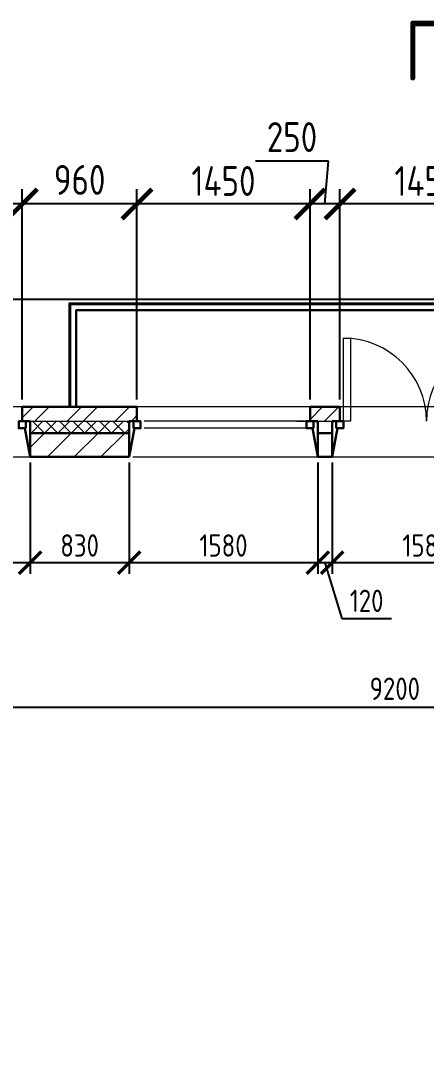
# Model space of a CAD drawing. Header units: millimetres. Extents: x -56498 to 234605, y -296269 to -29969.
# Drawn here: x 119647 to 123047, y -39325 to -30728 of the extents above; entities that cross this region are included whole.
import ezdxf
from ezdxf.enums import TextEntityAlignment as Align

# ---------------------------------------------------------------- set-up
doc = ezdxf.new("R2010")
doc.units = ezdxf.units.MM
doc.header["$LTSCALE"] = 100
doc.header["$PDMODE"] = 35
for name, color, linetype, lineweight in [('0.3', 7, 'Continuous', 30), ('Примітки 0.09', 200, 'Continuous', 9), ('Розміри 0.09', 5, 'Continuous', 9), ('Тонкі 0.18', 142, 'Continuous', 18), ('Штрихування 0.09', 253, 'Continuous', 9)]:
    doc.layers.add(name, color=color, linetype=linetype, lineweight=lineweight)
doc.styles.add('GOST 2.304', font='CS_Gost2304.shx')
doc.styles.add('SPDS', font='SPDS.shx', dxfattribs={"width": 0.9})
doc.dimstyles.new('SPDS', dxfattribs={"dimscale": 100, "dimtxt": 2.5, "dimasz": 2.5, "dimexe": 1.25, "dimexo": 0.625, "dimtad": 1, "dimrnd": 0.001, "dimtxsty": 'GOST 2.304', "dimblk": 'ARCHTICK', "dimcen": 2.5, "dimdle": 2, "dimadec": 0, "dimazin": 2, "dimtfac": 0.75, "dimtmove": 1, "dimatfit": 3, "dimfxl": 0, "dimtolj": 1, "dimarcsym": 0})
pattern_1 = [(45, (42000, 89124.92), (-202.05576, 202.05576), []), (45, (42134.7, 89124.92), (-202.05576, 202.05576), [])]

# ---------------------------------------------------------------- blocks, each defined once
blk = doc.blocks.new('_ArchTick')
at = {"color": 0, "linetype": 'ByBlock', "const_width": 0.15}
blk.add_lwpolyline([(-0.5, -0.5), (0.5, 0.5)], dxfattribs=at)
blk = doc.blocks.new('*D1067')
at = {"layer": 'Defpoints', "color": 0, "transparency": 16777216}
for p in [(118212.3, -32265.4), (118212.3, -33965.4), (119662.3, -33965.4)]:
    blk.add_point(p, dxfattribs=at)
at = {"layer": 'Розміри 0.09', "color": 0, "lineweight": -2, "transparency": 16777216}
for p, q in [((118212.3, -33902.9), (118212.3, -32140.4)), ((119662.3, -33902.9), (119662.3, -32140.4)), ((119862.3, -32265.4), (118012.3, -32265.4))]:
    blk.add_line(p, q, dxfattribs=at)
at = {"layer": 'Розміри 0.09', "color": 0, "lineweight": -2, "transparency": 16777216, "xscale": 250, "yscale": 250, "zscale": 250, "rotation": 180}
blk.add_blockref('_ArchTick', (118212.3, -32265.4), dxfattribs=at)
at = {"layer": 'Розміри 0.09', "color": 0, "lineweight": -2, "transparency": 16777216, "xscale": 250, "yscale": 250, "zscale": 250}
blk.add_blockref('_ArchTick', (119662.3, -32265.4), dxfattribs=at)
at = {"layer": 'Розміри 0.09', "color": 0, "transparency": 16777216, "insert": (118937.3, -32072.8), "char_height": 250, "attachment_point": 5, "style": 'GOST 2.304'}
blk.add_mtext('\\A1;1450', dxfattribs=at)
blk = doc.blocks.new('*D1069')
at = {"layer": 'Defpoints', "color": 0, "transparency": 16777216}
for p in [(120622.3, -32265.4), (120622.3, -33965.4), (122072.3, -33965.4)]:
    blk.add_point(p, dxfattribs=at)
at = {"layer": 'Розміри 0.09', "color": 0, "lineweight": -2, "transparency": 16777216}
for p, q in [((120622.3, -33902.9), (120622.3, -32140.4)), ((122072.3, -33902.9), (122072.3, -32140.4)), ((122272.3, -32265.4), (120422.3, -32265.4))]:
    blk.add_line(p, q, dxfattribs=at)
at = {"layer": 'Розміри 0.09', "color": 0, "lineweight": -2, "transparency": 16777216, "xscale": 250, "yscale": 250, "zscale": 250, "rotation": 180}
blk.add_blockref('_ArchTick', (120622.3, -32265.4), dxfattribs=at)
at = {"layer": 'Розміри 0.09', "color": 0, "lineweight": -2, "transparency": 16777216, "xscale": 250, "yscale": 250, "zscale": 250}
blk.add_blockref('_ArchTick', (122072.3, -32265.4), dxfattribs=at)
at = {"layer": 'Розміри 0.09', "color": 0, "transparency": 16777216, "insert": (121347.3, -32072.8), "char_height": 250, "attachment_point": 5, "style": 'GOST 2.304'}
blk.add_mtext('\\A1;1450', dxfattribs=at)
blk = doc.blocks.new('*D1070')
at = {"layer": 'Defpoints', "color": 0, "transparency": 16777216}
for p in [(122322.3, -32265.4), (122322.3, -33965.4), (123772.3, -33965.4)]:
    blk.add_point(p, dxfattribs=at)
at = {"layer": 'Розміри 0.09', "color": 0, "lineweight": -2, "transparency": 16777216}
for p, q in [((122322.3, -33902.9), (122322.3, -32140.4)), ((123772.3, -33902.9), (123772.3, -32140.4)), ((123972.3, -32265.4), (122122.3, -32265.4))]:
    blk.add_line(p, q, dxfattribs=at)
at = {"layer": 'Розміри 0.09', "color": 0, "lineweight": -2, "transparency": 16777216, "xscale": 250, "yscale": 250, "zscale": 250, "rotation": 180}
blk.add_blockref('_ArchTick', (122322.3, -32265.4), dxfattribs=at)
at = {"layer": 'Розміри 0.09', "color": 0, "lineweight": -2, "transparency": 16777216, "xscale": 250, "yscale": 250, "zscale": 250}
blk.add_blockref('_ArchTick', (123772.3, -32265.4), dxfattribs=at)
at = {"layer": 'Розміри 0.09', "color": 0, "transparency": 16777216, "insert": (123047.3, -32072.8), "char_height": 250, "attachment_point": 5, "style": 'GOST 2.304'}
blk.add_mtext('\\A1;1450', dxfattribs=at)
blk = doc.blocks.new('*D1073')
at = {"layer": 'Defpoints', "color": 0, "transparency": 16777216}
for p in [(119662.3, -32265.4), (119662.3, -33965.4), (120622.3, -33965.4)]:
    blk.add_point(p, dxfattribs=at)
at = {"layer": 'Розміри 0.09', "color": 0, "lineweight": -2, "transparency": 16777216}
for p, q in [((119662.3, -33902.9), (119662.3, -32140.4)), ((120622.3, -33902.9), (120622.3, -32140.4)), ((120822.3, -32265.4), (119462.3, -32265.4))]:
    blk.add_line(p, q, dxfattribs=at)
at = {"layer": 'Розміри 0.09', "color": 0, "lineweight": -2, "transparency": 16777216, "xscale": 250, "yscale": 250, "zscale": 250, "rotation": 180}
blk.add_blockref('_ArchTick', (119662.3, -32265.4), dxfattribs=at)
at = {"layer": 'Розміри 0.09', "color": 0, "lineweight": -2, "transparency": 16777216, "xscale": 250, "yscale": 250, "zscale": 250}
blk.add_blockref('_ArchTick', (120622.3, -32265.4), dxfattribs=at)
at = {"layer": 'Розміри 0.09', "color": 0, "transparency": 16777216, "insert": (120142.3, -32063.5), "char_height": 250, "attachment_point": 5, "style": 'GOST 2.304'}
blk.add_mtext('\\A1;960', dxfattribs=at)
blk = doc.blocks.new('*D1076')
at = {"layer": 'Defpoints', "color": 0, "transparency": 16777216}
for p in [(115223.3, -33065.4), (124162.3, -33065.4), (116662.3, -33965.4)]:
    blk.add_point(p, dxfattribs=at)
at = {"layer": 'Розміри 0.09', "color": 0, "lineweight": -2, "transparency": 16777216}
for p, q in [((115223.3, -34165.4), (115223.3, -32865.4)), ((124099.8, -33065.4), (115098.3, -33065.4)), ((116599.8, -33965.4), (115098.3, -33965.4))]:
    blk.add_line(p, q, dxfattribs=at)
at = {"layer": 'Розміри 0.09', "color": 0, "lineweight": -2, "transparency": 16777216, "xscale": 250, "yscale": 250, "zscale": 250}
for p, rotation in [((115223.3, -33065.4), 90), ((115223.3, -33965.4), 270)]:
    blk.add_blockref('_ArchTick', p, dxfattribs=dict(at, rotation=rotation))
at = {"layer": 'Розміри 0.09', "color": 0, "transparency": 16777216, "insert": (115028.6, -33515.4), "char_height": 250, "attachment_point": 5, "rotation": 90, "style": 'GOST 2.304'}
blk.add_mtext('\\A1;900', dxfattribs=at)
blk = doc.blocks.new('*D1022')
at = {"layer": 'Defpoints', "color": 0, "transparency": 16777216}
for p in [(122072.3, -32265.4), (122072.3, -33965.4), (122322.3, -33965.4)]:
    blk.add_point(p, dxfattribs=at)
at = {"layer": 'Розміри 0.09', "color": 0, "lineweight": -2, "transparency": 16777216}
for p, q in [((122227.5, -31906.8), (121615, -31906.8)), ((122197.3, -32265.4), (122227.5, -31906.8)), ((122072.3, -33902.9), (122072.3, -32140.4)), ((122322.3, -33902.9), (122322.3, -32140.4)), ((122522.3, -32265.4), (121872.3, -32265.4))]:
    blk.add_line(p, q, dxfattribs=at)
at = {"layer": 'Розміри 0.09', "color": 0, "lineweight": -2, "transparency": 16777216, "xscale": 250, "yscale": 250, "zscale": 250, "rotation": 180}
blk.add_blockref('_ArchTick', (122072.3, -32265.4), dxfattribs=at)
at = {"layer": 'Розміри 0.09', "color": 0, "lineweight": -2, "transparency": 16777216, "xscale": 250, "yscale": 250, "zscale": 250}
blk.add_blockref('_ArchTick', (122322.3, -32265.4), dxfattribs=at)
at = {"layer": 'Розміри 0.09', "color": 0, "transparency": 16777216, "insert": (121921.3, -31704.5), "char_height": 250, "attachment_point": 5, "style": 'GOST 2.304'}
blk.add_mtext('\\A1;250', dxfattribs=at)
blk = doc.blocks.new('*D1252')
at = {"layer": 'Defpoints', "color": 0, "transparency": 16777216}
for p in [(122257.3, -34385.4), (123837.3, -34385.4), (122257.3, -35271.6)]:
    blk.add_point(p, dxfattribs=at)
at = {"layer": 'Розміри 0.09', "color": 0, "lineweight": -2, "transparency": 16777216}
for p, q in [((122257.3, -34432.3), (122257.3, -35365.4)), ((123837.3, -34432.3), (123837.3, -35365.4)), ((123987.3, -35271.6), (122107.3, -35271.6))]:
    blk.add_line(p, q, dxfattribs=at)
at = {"layer": 'Розміри 0.09', "color": 0, "lineweight": -2, "transparency": 16777216, "xscale": 187.5, "yscale": 187.5, "zscale": 187.5, "rotation": 180}
blk.add_blockref('_ArchTick', (122257.3, -35271.6), dxfattribs=at)
at = {"layer": 'Розміри 0.09', "color": 0, "lineweight": -2, "transparency": 16777216, "xscale": 187.5, "yscale": 187.5, "zscale": 187.5}
blk.add_blockref('_ArchTick', (123837.3, -35271.6), dxfattribs=at)
at = {"layer": 'Розміри 0.09', "color": 0, "transparency": 16777216, "insert": (123047.3, -35127.1), "char_height": 187.5, "attachment_point": 5, "style": 'GOST 2.304'}
blk.add_mtext('\\A1;1580', dxfattribs=at)
blk = doc.blocks.new('*D1261')
at = {"layer": 'Defpoints', "color": 0, "transparency": 16777216}
for p in [(122137.3, -34385.4), (122257.3, -34385.4), (122137.3, -35271.6)]:
    blk.add_point(p, dxfattribs=at)
at = {"layer": 'Розміри 0.09', "color": 0, "lineweight": -2, "transparency": 16777216}
for p, q in [((122137.3, -34432.3), (122137.3, -35365.4)), ((122257.3, -34432.3), (122257.3, -35365.4)), ((122407.3, -35271.6), (121987.3, -35271.6)), ((122197.3, -35271.6), (122337.4, -35738.7)), ((122337.4, -35738.7), (122754.6, -35738.7))]:
    blk.add_line(p, q, dxfattribs=at)
at = {"layer": 'Розміри 0.09', "color": 0, "lineweight": -2, "transparency": 16777216, "xscale": 187.5, "yscale": 187.5, "zscale": 187.5, "rotation": 180}
blk.add_blockref('_ArchTick', (122137.3, -35271.6), dxfattribs=at)
at = {"layer": 'Розміри 0.09', "color": 0, "lineweight": -2, "transparency": 16777216, "xscale": 187.5, "yscale": 187.5, "zscale": 187.5}
blk.add_blockref('_ArchTick', (122257.3, -35271.6), dxfattribs=at)
at = {"layer": 'Розміри 0.09', "color": 0, "transparency": 16777216, "insert": (122546, -35590.8), "char_height": 187.5, "attachment_point": 5, "style": 'GOST 2.304'}
blk.add_mtext('\\A1;120', dxfattribs=at)
blk = doc.blocks.new('*D1260')
at = {"layer": 'Defpoints', "color": 0, "transparency": 16777216}
for p in [(120557.3, -34385.4), (122137.3, -34385.4), (120557.3, -35271.6)]:
    blk.add_point(p, dxfattribs=at)
at = {"layer": 'Розміри 0.09', "color": 0, "lineweight": -2, "transparency": 16777216}
for p, q in [((120557.3, -34432.3), (120557.3, -35365.4)), ((122137.3, -34432.3), (122137.3, -35365.4)), ((122287.3, -35271.6), (120407.3, -35271.6))]:
    blk.add_line(p, q, dxfattribs=at)
at = {"layer": 'Розміри 0.09', "color": 0, "lineweight": -2, "transparency": 16777216, "xscale": 187.5, "yscale": 187.5, "zscale": 187.5, "rotation": 180}
blk.add_blockref('_ArchTick', (120557.3, -35271.6), dxfattribs=at)
at = {"layer": 'Розміри 0.09', "color": 0, "lineweight": -2, "transparency": 16777216, "xscale": 187.5, "yscale": 187.5, "zscale": 187.5}
blk.add_blockref('_ArchTick', (122137.3, -35271.6), dxfattribs=at)
at = {"layer": 'Розміри 0.09', "color": 0, "transparency": 16777216, "insert": (121347.3, -35127.1), "char_height": 187.5, "attachment_point": 5, "style": 'GOST 2.304'}
blk.add_mtext('\\A1;1580', dxfattribs=at)
blk = doc.blocks.new('*D1246')
at = {"layer": 'Defpoints', "color": 0, "transparency": 16777216}
for p in [(119727.3, -34385.4), (120557.3, -34385.4), (119727.3, -35271.6)]:
    blk.add_point(p, dxfattribs=at)
at = {"layer": 'Розміри 0.09', "color": 0, "lineweight": -2, "transparency": 16777216}
for p, q in [((119727.3, -34432.3), (119727.3, -35365.4)), ((120557.3, -34432.3), (120557.3, -35365.4)), ((120707.3, -35271.6), (119577.3, -35271.6))]:
    blk.add_line(p, q, dxfattribs=at)
at = {"layer": 'Розміри 0.09', "color": 0, "lineweight": -2, "transparency": 16777216, "xscale": 187.5, "yscale": 187.5, "zscale": 187.5, "rotation": 180}
blk.add_blockref('_ArchTick', (119727.3, -35271.6), dxfattribs=at)
at = {"layer": 'Розміри 0.09', "color": 0, "lineweight": -2, "transparency": 16777216, "xscale": 187.5, "yscale": 187.5, "zscale": 187.5}
blk.add_blockref('_ArchTick', (120557.3, -35271.6), dxfattribs=at)
at = {"layer": 'Розміри 0.09', "color": 0, "transparency": 16777216, "insert": (120142.3, -35127.1), "char_height": 187.5, "attachment_point": 5, "style": 'GOST 2.304'}
blk.add_mtext('\\A1;830', dxfattribs=at)
blk = doc.blocks.new('*D1251')
at = {"layer": 'Defpoints', "color": 0, "transparency": 16777216}
for p in [(118147.3, -34385.4), (119727.3, -34385.4), (118147.3, -35271.6)]:
    blk.add_point(p, dxfattribs=at)
at = {"layer": 'Розміри 0.09', "color": 0, "lineweight": -2, "transparency": 16777216}
for p, q in [((118147.3, -34432.3), (118147.3, -35365.4)), ((119727.3, -34432.3), (119727.3, -35365.4)), ((119877.3, -35271.6), (117997.3, -35271.6))]:
    blk.add_line(p, q, dxfattribs=at)
at = {"layer": 'Розміри 0.09', "color": 0, "lineweight": -2, "transparency": 16777216, "xscale": 187.5, "yscale": 187.5, "zscale": 187.5, "rotation": 180}
blk.add_blockref('_ArchTick', (118147.3, -35271.6), dxfattribs=at)
at = {"layer": 'Розміри 0.09', "color": 0, "lineweight": -2, "transparency": 16777216, "xscale": 187.5, "yscale": 187.5, "zscale": 187.5}
blk.add_blockref('_ArchTick', (119727.3, -35271.6), dxfattribs=at)
at = {"layer": 'Розміри 0.09', "color": 0, "transparency": 16777216, "insert": (119120, -35127.1), "char_height": 187.5, "attachment_point": 5, "style": 'GOST 2.304'}
blk.add_mtext('\\A1;1580', dxfattribs=at)
blk = doc.blocks.new('*D1258')
at = {"layer": 'Defpoints', "color": 0, "transparency": 16777216}
for p in [(127382.3, -36480.7), (118182.3, -40285.4), (127382.3, -40285.4)]:
    blk.add_point(p, dxfattribs=at)
at = {"layer": 'Розміри 0.09', "color": 0, "lineweight": -2, "transparency": 16777216}
for p, q in [((118182.3, -40238.6), (118182.3, -36387)), ((127382.3, -40238.6), (127382.3, -36387)), ((118032.3, -36480.7), (127532.3, -36480.7))]:
    blk.add_line(p, q, dxfattribs=at)
at = {"layer": 'Розміри 0.09', "color": 0, "lineweight": -2, "transparency": 16777216, "xscale": 187.5, "yscale": 187.5, "zscale": 187.5, "rotation": 180}
blk.add_blockref('_ArchTick', (118182.3, -36480.7), dxfattribs=at)
at = {"layer": 'Розміри 0.09', "color": 0, "lineweight": -2, "transparency": 16777216, "xscale": 187.5, "yscale": 187.5, "zscale": 187.5}
blk.add_blockref('_ArchTick', (127382.3, -36480.7), dxfattribs=at)
at = {"layer": 'Розміри 0.09', "color": 0, "transparency": 16777216, "insert": (122782.3, -36327.4), "char_height": 187.5, "attachment_point": 5, "style": 'GOST 2.304'}
blk.add_mtext('\\A1;9200', dxfattribs=at)

msp = doc.modelspace()

# ---------------------------------------------------------------- hatches: boundary and pattern name
at = {"layer": 'Штрихування 0.09'}
h = msp.add_hatch(dxfattribs=at)
h.set_pattern_fill('ANSI32', color=256, scale=30, style=0)
h.set_pattern_definition(pattern_1)
h.paths.add_polyline_path([(120622.289, -33965.435), (119662.294, -33965.435), (119662.294, -34085.435), (119692.294, -34085.435), (119727.294, -34085.435), (120602.29, -34085.435), (120622.289, -34085.435)])
h = msp.add_hatch(dxfattribs=at)
h.set_pattern_fill('ANSI32', color=256, scale=30, style=0)
h.set_pattern_definition(pattern_1)
h.paths.add_polyline_path([(122322.29, -33965.435), (122072.289, -33965.435), (122072.289, -34085.435), (122102.289, -34085.435), (122137.289, -34085.435), (122322.29, -34085.435)])
h = msp.add_hatch(dxfattribs=at)
h.set_pattern_fill('ANSI37', color=256, scale=25, style=0)
h.set_pattern_definition([(45, (42000, 89124.92), (-56.1266, 56.1266), []), (135, (42000, 89124.92), (-56.1266, -56.1266), [])])
h.paths.add_polyline_path([(120557.289, -34085.435), (119727.294, -34085.435), (119727.294, -34185.435), (120557.289, -34185.435)])
h = msp.add_hatch(dxfattribs=at)
h.set_pattern_fill('ANSI31', color=256, scale=50, style=0)
h.set_pattern_definition([(45, (42000, 89124.92), (-112.2532, 112.2532), [])])
h.paths.add_polyline_path([(120557.289, -34185.435), (119727.294, -34185.435), (119727.294, -34385.435), (120557.289, -34385.435)])

# ---------------------------------------------------------------- linework, layer by layer
at = {"layer": '0.3'}
for p, q in [((119662.294, -33965.435), (120622.289, -33965.435)), ((119662.294, -33965.435), (119662.294, -34085.435)), ((120622.289, -33965.435), (120622.289, -34085.435)), ((122072.289, -33965.435), (122322.29, -33965.435)), ((122072.289, -33965.435), (122072.289, -34085.435)), ((122322.29, -33965.435), (122322.29, -34085.435)), ((119727.294, -34085.435), (119662.294, -34085.435)), ((119727.294, -34385.435), (119727.294, -34085.435)), ((120557.289, -34385.435), (120557.289, -34085.435)), ((120557.289, -34085.435), (120622.289, -34085.435)), ((122137.289, -34085.435), (122072.289, -34085.435)), ((122137.289, -34385.435), (122137.289, -34085.435)), ((122257.29, -34385.435), (122257.29, -34085.435)), ((122257.29, -34085.435), (122322.29, -34085.435)), ((119682.294, -34145.435), (119727.294, -34385.435)), ((119727.294, -34185.435), (120557.289, -34185.435)), ((120602.289, -34145.435), (120557.289, -34385.435)), ((122092.289, -34145.435), (122137.289, -34385.435)), ((122137.289, -34185.435), (122257.259, -34185.435)), ((122302.29, -34145.435), (122257.29, -34385.435)), ((119727.294, -34385.435), (120557.289, -34385.435)), ((122137.289, -34385.435), (122257.259, -34385.435))]:
    msp.add_line(p, q, dxfattribs=at)
for points in [[(124162.29, -33105.435), (120062.29, -33105.435), (120062.29, -33965.435)], [(124162.29, -33155.435), (120112.29, -33155.435), (120112.29, -33965.435)]]:
    msp.add_lwpolyline(points, dxfattribs=at)
for points in [[(119692.294, -34145.435), (119692.294, -34085.435), (119632.294, -34085.435), (119632.294, -34145.435)], [(120592.289, -34145.435), (120592.289, -34085.435), (120652.289, -34085.435), (120652.289, -34145.435)], [(122102.289, -34145.435), (122102.289, -34085.435), (122042.289, -34085.435), (122042.289, -34145.435)], [(122292.29, -34145.435), (122292.29, -34085.435), (122352.29, -34085.435), (122352.29, -34145.435)]]:
    msp.add_lwpolyline(points, close=True, dxfattribs=at)
at = {"layer": 'Тонкі 0.18'}
for p, q in [((119662.294, -33965.435), (118212.292, -33965.435)), ((122072.289, -33965.435), (120622.289, -33965.435)), ((119667.29, -34085.435), (120602.29, -34085.435)), ((122042.289, -34085.435), (120682.289, -34085.435)), ((121962.29, -34085.435), (122352.29, -34085.435)), ((122042.289, -34145.435), (120682.289, -34145.435)), ((118147.292, -34385.435), (119727.294, -34385.435)), ((120587.289, -34385.435), (122137.289, -34385.435))]:
    msp.add_line(p, q, dxfattribs=at)
msp.add_lwpolyline([(124162.29, -33095.435), (120052.29, -33095.435), (120052.29, -33965.435)], dxfattribs=at)
at = {"layer": 'Штрихування 0.09'}
for p, q in [((123772.29, -33965.435), (122322.29, -33965.435)), ((122257.29, -34385.435), (123837.29, -34385.435))]:
    msp.add_line(p, q, dxfattribs=at)
msp.add_lwpolyline([(122352.29, -34085.435), (122352.29, -33390.435), (122412.29, -33390.435), (122412.29, -34085.435)], close=True, dxfattribs=at)
for centre, start, end in [((122352.29, -34085.435), 0, 90), ((123742.29, -34085.435), 90, 180)]:
    msp.add_arc(centre, 695, start, end, dxfattribs=at)

# ---------------------------------------------------------------- texts
at = {"layer": 'Примітки 0.09', "style": 'SPDS'}
msp.add_text('План на отм. +3.200. Поквартирный', height=500, dxfattribs=at).set_placement((127480.507, -31231.318), align=Align.CENTER)

# ---------------------------------------------------------------- dimensions: what is measured, and where the dimension line sits
at = {"layer": 'Розміри 0.09'}
for base, p1, p2, override, picture, middle in [((122072.289, -32265.435), (122322.29, -33965.435), (122072.289, -33965.435), {"dimlfac": 1, "dimtxsty": 'GOST 2.304', "dimblk1": 'ArchTick', "dimblk2": 'ArchTick', "dimsah": 1, "dimtolj": 1}, '*D1022', (122165.012, -31906.825)), ((118147.292, -35271.627), (119727.294, -34385.435), (118147.292, -34385.435), {"dimscale": 75, "dimlfac": 1, "dimtxsty": 'GOST 2.304', "dimblk1": 'ArchTick', "dimblk2": 'ArchTick', "dimsah": 1, "dimtolj": 1}, '*D1251', (119119.97, -35271.627))]:
    dim = msp.add_linear_dim(base=base, p1=p1, p2=p2, dimstyle='SPDS', override=override, dxfattribs=at)
    dim.commit()
    dim.dimension.update_dxf_attribs({"geometry": picture, "text_midpoint": middle, "dimtype": 160})
for base, p1, p2, override, picture, middle in [((118212.292, -32265.435), (119662.294, -33965.435), (118212.292, -33965.435), {"dimlfac": 1, "dimtxsty": 'GOST 2.304', "dimblk1": 'ArchTick', "dimblk2": 'ArchTick', "dimsah": 1, "dimtolj": 1}, '*D1067', (118937.293, -32072.757)), ((120622.289, -32265.435), (122072.289, -33965.435), (120622.289, -33965.435), {"dimlfac": 1, "dimtxsty": 'GOST 2.304', "dimblk1": 'ArchTick', "dimblk2": 'ArchTick', "dimsah": 1, "dimtolj": 1}, '*D1069', (121347.289, -32072.757)), ((122322.29, -32265.435), (123772.29, -33965.435), (122322.29, -33965.435), {"dimlfac": 1, "dimtxsty": 'GOST 2.304', "dimblk1": 'ArchTick', "dimblk2": 'ArchTick', "dimsah": 1, "dimtolj": 1}, '*D1070', (123047.29, -32072.757)), ((120557.289, -35271.627), (122137.289, -34385.435), (120557.289, -34385.435), {"dimscale": 75, "dimlfac": 1, "dimtxsty": 'GOST 2.304', "dimblk1": 'ArchTick', "dimblk2": 'ArchTick', "dimsah": 1, "dimtolj": 1}, '*D1260', (121347.289, -35127.119)), ((122137.289, -35271.627), (122257.29, -34385.435), (122137.289, -34385.435), {"dimscale": 75, "dimlfac": 1, "dimtxsty": 'GOST 2.304', "dimblk1": 'ArchTick', "dimblk2": 'ArchTick', "dimsah": 1, "dimtolj": 1}, '*D1261', (122384.294, -35590.838)), ((122257.29, -35271.627), (123837.29, -34385.435), (122257.29, -34385.435), {"dimscale": 75, "dimlfac": 1, "dimtxsty": 'GOST 2.304', "dimblk1": 'ArchTick', "dimblk2": 'ArchTick', "dimsah": 1, "dimtolj": 1}, '*D1252', (123047.29, -35127.119)), ((127382.29, -36480.714), (118182.29, -40285.435), (127382.29, -40285.435), {"dimscale": 75, "dimlfac": 1, "dimtxsty": 'GOST 2.304', "dimblk1": 'ArchTick', "dimblk2": 'ArchTick', "dimsah": 1, "dimtolj": 1}, '*D1258', (122782.29, -36327.402))]:
    dim = msp.add_linear_dim(base=base, p1=p1, p2=p2, dimstyle='SPDS', override=override, dxfattribs=at)
    dim.commit()
    dim.dimension.update_dxf_attribs({"geometry": picture, "text_midpoint": middle})
for base, p1, p2, text, override, picture, middle in [((119662.294, -32265.435), (120622.289, -33965.435), (119662.294, -33965.435), '960', {"dimlfac": 1, "dimtxsty": 'GOST 2.304', "dimblk1": 'ArchTick', "dimblk2": 'ArchTick', "dimsah": 1, "dimtolj": 1}, '*D1073', (120142.292, -32063.467)), ((119727.294, -35271.627), (120557.289, -34385.435), (119727.294, -34385.435), '830', {"dimscale": 75, "dimlfac": 1, "dimtxsty": 'GOST 2.304', "dimblk1": 'ArchTick', "dimblk2": 'ArchTick', "dimsah": 1, "dimtolj": 1}, '*D1246', (120142.292, -35127.119))]:
    dim = msp.add_linear_dim(base=base, p1=p1, p2=p2, text=text, dimstyle='SPDS', override=override, dxfattribs=at)
    dim.commit()
    dim.dimension.update_dxf_attribs({"geometry": picture, "text_midpoint": middle})
dim = msp.add_linear_dim(base=(115223.29, -33065.435), p1=(116662.29, -33965.435), p2=(124162.29, -33065.435), angle=90, dimstyle='SPDS', override={"dimlfac": 1, "dimtxsty": 'GOST 2.304', "dimblk1": 'ArchTick', "dimblk2": 'ArchTick', "dimsah": 1, "dimtolj": 1}, dxfattribs=at)
dim.commit()
dim.dimension.update_dxf_attribs({"geometry": '*D1076', "text_midpoint": (115028.556, -33515.435)})

doc.saveas('drawing.dxf')
